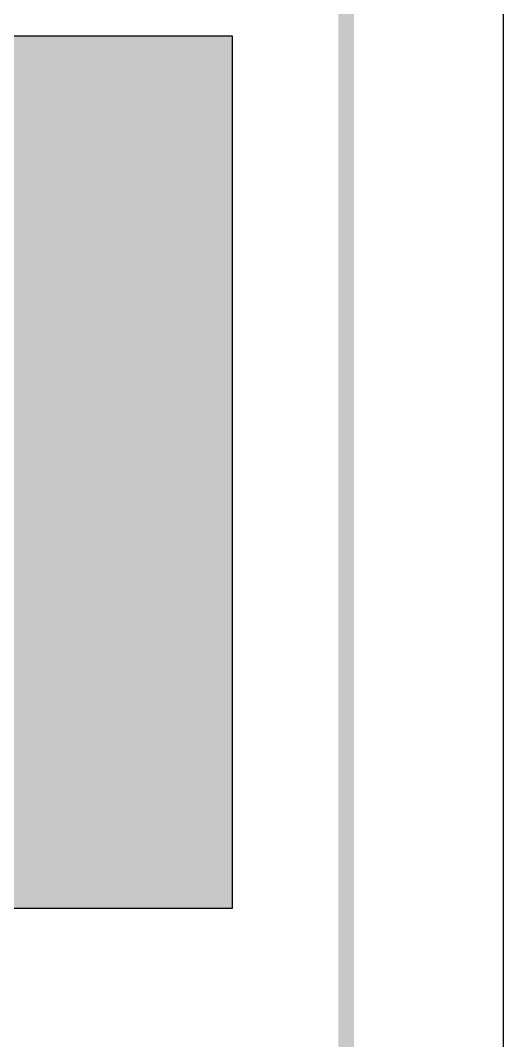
# Model space of a CAD drawing. Extents: x 1738143 to 1822243, y -608375 to -303375.
# Drawn here: x 1819172 to 1822243, y -464813 to -458325 of the extents above; entities that cross this region are included whole.
import ezdxf
from ezdxf.enums import TextEntityAlignment as Align

# ---------------------------------------------------------------- set-up
doc = ezdxf.new("R2010")
doc.units = 0
doc.header["$LTSCALE"] = 1000
doc.header["$MEASUREMENT"] = 0
doc.layers.add('TK', color=4, linetype='Continuous')
doc.styles.add('HZTXT1', font='romans.shx', dxfattribs={"width": 0.7, "bigfont": 'GBHZFS.SHX'})
doc.styles.get("Standard").update_dxf_attribs({"font": 'gbenor.shx', "bigfont": 'gbcbig.shx'})

# ---------------------------------------------------------------- blocks, each defined once
blk = doc.blocks.new('qr-212579422443', base_point=(340582.7, 125612))
blk.add_lwpolyline([(340582.7, 125612), (344282.7, 125612), (344282.7, 121912), (340582.7, 121912)], close=True)
at = {"color": 7, "true_color": 0xffffff, "const_width": 100}
for points in [[(343282.7, 125562), (343382.7, 125562)], [(343482.7, 125562), (343582.7, 125562)], [(343382.7, 125462), (343482.7, 125462)], [(343482.7, 125462), (343582.7, 125462)], [(343682.7, 125462), (343782.7, 125462)], [(343782.7, 125462), (343882.7, 125462)], [(343882.7, 125462), (343982.7, 125462)], [(343982.7, 125462), (344082.7, 125462)], [(344082.7, 125462), (344182.7, 125462)], [(343282.7, 125362), (343382.7, 125362)], [(343382.7, 125362), (343482.7, 125362)], [(343482.7, 125362), (343582.7, 125362)], [(343682.7, 125362), (343782.7, 125362)], [(344082.7, 125362), (344182.7, 125362)], [(343282.7, 125262), (343382.7, 125262)], [(343482.7, 125262), (343582.7, 125262)], [(343682.7, 125262), (343782.7, 125262)], [(344082.7, 125262), (344182.7, 125262)], [(343382.7, 125162), (343482.7, 125162)], [(343482.7, 125162), (343582.7, 125162)], [(343682.7, 125162), (343782.7, 125162)], [(344082.7, 125162), (344182.7, 125162)], [(343282.7, 125062), (343382.7, 125062)], [(343482.7, 125062), (343582.7, 125062)], [(343682.7, 125062), (343782.7, 125062)], [(343782.7, 125062), (343882.7, 125062)], [(343882.7, 125062), (343982.7, 125062)], [(343982.7, 125062), (344082.7, 125062)], [(344082.7, 125062), (344182.7, 125062)], [(343282.7, 124962), (343382.7, 124962)], [(343482.7, 124962), (343582.7, 124962)], [(343282.7, 124862), (343382.7, 124862)], [(343382.7, 124862), (343482.7, 124862)], [(343482.7, 124862), (343582.7, 124862)], [(343582.7, 124862), (343682.7, 124862)], [(343682.7, 124862), (343782.7, 124862)], [(343782.7, 124862), (343882.7, 124862)], [(343882.7, 124862), (343982.7, 124862)], [(343982.7, 124862), (344082.7, 124862)], [(344082.7, 124862), (344182.7, 124862)], [(344182.7, 124862), (344282.7, 124862)], [(343382.7, 124762), (343482.7, 124762)], [(343482.7, 124762), (343582.7, 124762)], [(343782.7, 124762), (343882.7, 124762)], [(343882.7, 124762), (343982.7, 124762)], [(343982.7, 124762), (344082.7, 124762)], [(344182.7, 124762), (344282.7, 124762)], [(343282.7, 124662), (343382.7, 124662)], [(344082.7, 124662), (344182.7, 124662)], [(343282.7, 124562), (343382.7, 124562)], [(343582.7, 124562), (343682.7, 124562)], [(343782.7, 124562), (343882.7, 124562)], [(343982.7, 124562), (344082.7, 124562)], [(344082.7, 124562), (344182.7, 124562)], [(343282.7, 124462), (343382.7, 124462)], [(343382.7, 124462), (343482.7, 124462)], [(343582.7, 124462), (343682.7, 124462)], [(343682.7, 124462), (343782.7, 124462)], [(343782.7, 124462), (343882.7, 124462)], [(343882.7, 124462), (343982.7, 124462)], [(343982.7, 124462), (344082.7, 124462)], [(343382.7, 124362), (343482.7, 124362)], [(343682.7, 124362), (343782.7, 124362)], [(343882.7, 124362), (343982.7, 124362)], [(343982.7, 124362), (344082.7, 124362)], [(344182.7, 124362), (344282.7, 124362)], [(343282.7, 124262), (343382.7, 124262)], [(343582.7, 124262), (343682.7, 124262)], [(343882.7, 124262), (343982.7, 124262)], [(344082.7, 124262), (344182.7, 124262)], [(344182.7, 124262), (344282.7, 124262)], [(343282.7, 124162), (343382.7, 124162)], [(343482.7, 124162), (343582.7, 124162)], [(343782.7, 124162), (343882.7, 124162)], [(344082.7, 124162), (344182.7, 124162)], [(344182.7, 124162), (344282.7, 124162)], [(343282.7, 124062), (343382.7, 124062)], [(343382.7, 124062), (343482.7, 124062)], [(343682.7, 124062), (343782.7, 124062)], [(343782.7, 124062), (343882.7, 124062)], [(343882.7, 124062), (343982.7, 124062)], [(344182.7, 124062), (344282.7, 124062)], [(343382.7, 123962), (343482.7, 123962)], [(343782.7, 123962), (343882.7, 123962)], [(344182.7, 123962), (344282.7, 123962)], [(343282.7, 123862), (343382.7, 123862)], [(343382.7, 123862), (343482.7, 123862)], [(343482.7, 123862), (343582.7, 123862)], [(343582.7, 123862), (343682.7, 123862)], [(343882.7, 123862), (343982.7, 123862)], [(344082.7, 123862), (344182.7, 123862)], [(344182.7, 123862), (344282.7, 123862)], [(343482.7, 123762), (343582.7, 123762)], [(343682.7, 123762), (343782.7, 123762)], [(343782.7, 123762), (343882.7, 123762)], [(343882.7, 123762), (343982.7, 123762)], [(344082.7, 123762), (344182.7, 123762)], [(344182.7, 123762), (344282.7, 123762)], [(343282.7, 123662), (343382.7, 123662)], [(343382.7, 123662), (343482.7, 123662)], [(343682.7, 123662), (343782.7, 123662)], [(343782.7, 123662), (343882.7, 123662)], [(343882.7, 123662), (343982.7, 123662)], [(344082.7, 123662), (344182.7, 123662)], [(344182.7, 123662), (344282.7, 123662)], [(343382.7, 123562), (343482.7, 123562)], [(343582.7, 123562), (343682.7, 123562)], [(343682.7, 123562), (343782.7, 123562)], [(343782.7, 123562), (343882.7, 123562)], [(344082.7, 123562), (344182.7, 123562)], [(343382.7, 123462), (343482.7, 123462)], [(343482.7, 123462), (343582.7, 123462)], [(343682.7, 123462), (343782.7, 123462)], [(343882.7, 123462), (343982.7, 123462)], [(343982.7, 123462), (344082.7, 123462)], [(343482.7, 123362), (343582.7, 123362)], [(343682.7, 123362), (343782.7, 123362)], [(343782.7, 123362), (343882.7, 123362)], [(343882.7, 123362), (343982.7, 123362)], [(344182.7, 123362), (344282.7, 123362)], [(343282.7, 123262), (343382.7, 123262)], [(343782.7, 123262), (343882.7, 123262)], [(344082.7, 123262), (344182.7, 123262)], [(344182.7, 123262), (344282.7, 123262)], [(343582.7, 123162), (343682.7, 123162)], [(343982.7, 123162), (344082.7, 123162)], [(344082.7, 123162), (344182.7, 123162)], [(343282.7, 123062), (343382.7, 123062)], [(343382.7, 123062), (343482.7, 123062)], [(343482.7, 123062), (343582.7, 123062)], [(343682.7, 123062), (343782.7, 123062)], [(343782.7, 123062), (343882.7, 123062)], [(343882.7, 123062), (343982.7, 123062)], [(343982.7, 123062), (344082.7, 123062)], [(343382.7, 122962), (343482.7, 122962)], [(343582.7, 122962), (343682.7, 122962)], [(343682.7, 122962), (343782.7, 122962)], [(343882.7, 122962), (343982.7, 122962)], [(344182.7, 122962), (344282.7, 122962)], [(343482.7, 122862), (343582.7, 122862)], [(344082.7, 122862), (344182.7, 122862)], [(344182.7, 122862), (344282.7, 122862)], [(343282.7, 122762), (343382.7, 122762)], [(343982.7, 122762), (344082.7, 122762)], [(344082.7, 122762), (344182.7, 122762)], [(343482.7, 122662), (343582.7, 122662)], [(343582.7, 122662), (343682.7, 122662)], [(343682.7, 122662), (343782.7, 122662)], [(343982.7, 122662), (344082.7, 122662)], [(344082.7, 122662), (344182.7, 122662)], [(344182.7, 122662), (344282.7, 122662)], [(343482.7, 122562), (343582.7, 122562)], [(343682.7, 122562), (343782.7, 122562)], [(344082.7, 122562), (344182.7, 122562)], [(344182.7, 122562), (344282.7, 122562)], [(343482.7, 122462), (343582.7, 122462)], [(343582.7, 122462), (343682.7, 122462)], [(343682.7, 122462), (343782.7, 122462)], [(343882.7, 122462), (343982.7, 122462)], [(344182.7, 122462), (344282.7, 122462)], [(343282.7, 122362), (343382.7, 122362)], [(343382.7, 122262), (343482.7, 122262)], [(343482.7, 122262), (343582.7, 122262)], [(343882.7, 122262), (343982.7, 122262)], [(343982.7, 122262), (344082.7, 122262)], [(343482.7, 122162), (343582.7, 122162)], [(343882.7, 122162), (343982.7, 122162)], [(343982.7, 122162), (344082.7, 122162)], [(344182.7, 122162), (344282.7, 122162)], [(343382.7, 122062), (343482.7, 122062)], [(343582.7, 122062), (343682.7, 122062)], [(343682.7, 122062), (343782.7, 122062)], [(343882.7, 122062), (343982.7, 122062)], [(344182.7, 122062), (344282.7, 122062)], [(343382.7, 121962), (343482.7, 121962)], [(343582.7, 121962), (343682.7, 121962)], [(343682.7, 121962), (343782.7, 121962)], [(343782.7, 121962), (343882.7, 121962)]]:
    blk.add_lwpolyline(points, dxfattribs=at)
at = {"color": 18, "true_color": 0x000000, "const_width": 100}
for points in [[(343382.7, 125562), (343482.7, 125562)], [(343582.7, 125562), (343682.7, 125562)], [(343682.7, 125562), (343782.7, 125562)], [(343782.7, 125562), (343882.7, 125562)], [(343882.7, 125562), (343982.7, 125562)], [(343982.7, 125562), (344082.7, 125562)], [(344082.7, 125562), (344182.7, 125562)], [(344182.7, 125562), (344282.7, 125562)], [(343282.7, 125462), (343382.7, 125462)], [(343582.7, 125462), (343682.7, 125462)], [(344182.7, 125462), (344282.7, 125462)], [(343582.7, 125362), (343682.7, 125362)], [(343782.7, 125362), (343882.7, 125362)], [(343882.7, 125362), (343982.7, 125362)], [(343982.7, 125362), (344082.7, 125362)], [(344182.7, 125362), (344282.7, 125362)], [(343382.7, 125262), (343482.7, 125262)], [(343582.7, 125262), (343682.7, 125262)], [(343782.7, 125262), (343882.7, 125262)], [(343882.7, 125262), (343982.7, 125262)], [(343982.7, 125262), (344082.7, 125262)], [(344182.7, 125262), (344282.7, 125262)], [(343282.7, 125162), (343382.7, 125162)], [(343582.7, 125162), (343682.7, 125162)], [(343782.7, 125162), (343882.7, 125162)], [(343882.7, 125162), (343982.7, 125162)], [(343982.7, 125162), (344082.7, 125162)], [(344182.7, 125162), (344282.7, 125162)], [(343382.7, 125062), (343482.7, 125062)], [(343582.7, 125062), (343682.7, 125062)], [(344182.7, 125062), (344282.7, 125062)], [(343382.7, 124962), (343482.7, 124962)], [(343582.7, 124962), (343682.7, 124962)], [(343682.7, 124962), (343782.7, 124962)], [(343782.7, 124962), (343882.7, 124962)], [(343882.7, 124962), (343982.7, 124962)], [(343982.7, 124962), (344082.7, 124962)], [(344082.7, 124962), (344182.7, 124962)], [(344182.7, 124962), (344282.7, 124962)], [(343282.7, 124762), (343382.7, 124762)], [(343582.7, 124762), (343682.7, 124762)], [(343682.7, 124762), (343782.7, 124762)], [(344082.7, 124762), (344182.7, 124762)], [(343382.7, 124662), (343482.7, 124662)], [(343482.7, 124662), (343582.7, 124662)], [(343582.7, 124662), (343682.7, 124662)], [(343682.7, 124662), (343782.7, 124662)], [(343782.7, 124662), (343882.7, 124662)], [(343882.7, 124662), (343982.7, 124662)], [(343982.7, 124662), (344082.7, 124662)], [(344182.7, 124662), (344282.7, 124662)], [(343382.7, 124562), (343482.7, 124562)], [(343482.7, 124562), (343582.7, 124562)], [(343682.7, 124562), (343782.7, 124562)], [(343882.7, 124562), (343982.7, 124562)], [(344182.7, 124562), (344282.7, 124562)], [(343482.7, 124462), (343582.7, 124462)], [(344082.7, 124462), (344182.7, 124462)], [(344182.7, 124462), (344282.7, 124462)], [(343282.7, 124362), (343382.7, 124362)], [(343482.7, 124362), (343582.7, 124362)], [(343582.7, 124362), (343682.7, 124362)], [(343782.7, 124362), (343882.7, 124362)], [(344082.7, 124362), (344182.7, 124362)], [(343382.7, 124262), (343482.7, 124262)], [(343482.7, 124262), (343582.7, 124262)], [(343682.7, 124262), (343782.7, 124262)], [(343782.7, 124262), (343882.7, 124262)], [(343982.7, 124262), (344082.7, 124262)], [(343382.7, 124162), (343482.7, 124162)], [(343582.7, 124162), (343682.7, 124162)], [(343682.7, 124162), (343782.7, 124162)], [(343882.7, 124162), (343982.7, 124162)], [(343982.7, 124162), (344082.7, 124162)], [(343482.7, 124062), (343582.7, 124062)], [(343582.7, 124062), (343682.7, 124062)], [(343982.7, 124062), (344082.7, 124062)], [(344082.7, 124062), (344182.7, 124062)], [(343282.7, 123962), (343382.7, 123962)], [(343482.7, 123962), (343582.7, 123962)], [(343582.7, 123962), (343682.7, 123962)], [(343682.7, 123962), (343782.7, 123962)], [(343882.7, 123962), (343982.7, 123962)], [(343982.7, 123962), (344082.7, 123962)], [(344082.7, 123962), (344182.7, 123962)], [(343682.7, 123862), (343782.7, 123862)], [(343782.7, 123862), (343882.7, 123862)], [(343982.7, 123862), (344082.7, 123862)], [(343282.7, 123762), (343382.7, 123762)], [(343382.7, 123762), (343482.7, 123762)], [(343582.7, 123762), (343682.7, 123762)], [(343982.7, 123762), (344082.7, 123762)], [(343482.7, 123662), (343582.7, 123662)], [(343582.7, 123662), (343682.7, 123662)], [(343982.7, 123662), (344082.7, 123662)], [(343282.7, 123562), (343382.7, 123562)], [(343482.7, 123562), (343582.7, 123562)], [(343882.7, 123562), (343982.7, 123562)], [(343982.7, 123562), (344082.7, 123562)], [(344182.7, 123562), (344282.7, 123562)], [(343282.7, 123462), (343382.7, 123462)], [(343582.7, 123462), (343682.7, 123462)], [(343782.7, 123462), (343882.7, 123462)], [(344082.7, 123462), (344182.7, 123462)], [(344182.7, 123462), (344282.7, 123462)], [(343282.7, 123362), (343382.7, 123362)], [(343382.7, 123362), (343482.7, 123362)], [(343582.7, 123362), (343682.7, 123362)], [(343982.7, 123362), (344082.7, 123362)], [(344082.7, 123362), (344182.7, 123362)], [(343382.7, 123262), (343482.7, 123262)], [(343482.7, 123262), (343582.7, 123262)], [(343582.7, 123262), (343682.7, 123262)], [(343682.7, 123262), (343782.7, 123262)], [(343882.7, 123262), (343982.7, 123262)], [(343982.7, 123262), (344082.7, 123262)], [(343282.7, 123162), (343382.7, 123162)], [(343382.7, 123162), (343482.7, 123162)], [(343482.7, 123162), (343582.7, 123162)], [(343682.7, 123162), (343782.7, 123162)], [(343782.7, 123162), (343882.7, 123162)], [(343882.7, 123162), (343982.7, 123162)], [(344182.7, 123162), (344282.7, 123162)], [(343582.7, 123062), (343682.7, 123062)], [(344082.7, 123062), (344182.7, 123062)], [(344182.7, 123062), (344282.7, 123062)], [(343282.7, 122962), (343382.7, 122962)], [(343482.7, 122962), (343582.7, 122962)], [(343782.7, 122962), (343882.7, 122962)], [(343982.7, 122962), (344082.7, 122962)], [(344082.7, 122962), (344182.7, 122962)], [(343282.7, 122862), (343382.7, 122862)], [(343382.7, 122862), (343482.7, 122862)], [(343582.7, 122862), (343682.7, 122862)], [(343682.7, 122862), (343782.7, 122862)], [(343782.7, 122862), (343882.7, 122862)], [(343882.7, 122862), (343982.7, 122862)], [(343982.7, 122862), (344082.7, 122862)], [(343382.7, 122762), (343482.7, 122762)], [(343482.7, 122762), (343582.7, 122762)], [(343582.7, 122762), (343682.7, 122762)], [(343682.7, 122762), (343782.7, 122762)], [(343782.7, 122762), (343882.7, 122762)], [(343882.7, 122762), (343982.7, 122762)], [(344182.7, 122762), (344282.7, 122762)], [(343282.7, 122662), (343382.7, 122662)], [(343382.7, 122662), (343482.7, 122662)], [(343782.7, 122662), (343882.7, 122662)], [(343882.7, 122662), (343982.7, 122662)], [(343282.7, 122562), (343382.7, 122562)], [(343382.7, 122562), (343482.7, 122562)], [(343582.7, 122562), (343682.7, 122562)], [(343782.7, 122562), (343882.7, 122562)], [(343882.7, 122562), (343982.7, 122562)], [(343982.7, 122562), (344082.7, 122562)], [(343282.7, 122462), (343382.7, 122462)], [(343382.7, 122462), (343482.7, 122462)], [(343782.7, 122462), (343882.7, 122462)], [(343982.7, 122462), (344082.7, 122462)], [(344082.7, 122462), (344182.7, 122462)], [(343382.7, 122362), (343482.7, 122362)], [(343482.7, 122362), (343582.7, 122362)], [(343582.7, 122362), (343682.7, 122362)], [(343682.7, 122362), (343782.7, 122362)], [(343782.7, 122362), (343882.7, 122362)], [(343882.7, 122362), (343982.7, 122362)], [(343982.7, 122362), (344082.7, 122362)], [(344082.7, 122362), (344182.7, 122362)], [(344182.7, 122362), (344282.7, 122362)], [(343282.7, 122262), (343382.7, 122262)], [(343582.7, 122262), (343682.7, 122262)], [(343682.7, 122262), (343782.7, 122262)], [(343782.7, 122262), (343882.7, 122262)], [(344082.7, 122262), (344182.7, 122262)], [(344182.7, 122262), (344282.7, 122262)], [(343282.7, 122162), (343382.7, 122162)], [(343382.7, 122162), (343482.7, 122162)], [(343582.7, 122162), (343682.7, 122162)], [(343682.7, 122162), (343782.7, 122162)], [(343782.7, 122162), (343882.7, 122162)], [(344082.7, 122162), (344182.7, 122162)], [(343282.7, 122062), (343382.7, 122062)], [(343482.7, 122062), (343582.7, 122062)], [(343782.7, 122062), (343882.7, 122062)], [(343982.7, 122062), (344082.7, 122062)], [(344082.7, 122062), (344182.7, 122062)], [(343282.7, 121962), (343382.7, 121962)], [(343482.7, 121962), (343582.7, 121962)], [(343882.7, 121962), (343982.7, 121962)], [(343982.7, 121962), (344082.7, 121962)], [(344082.7, 121962), (344182.7, 121962)], [(344182.7, 121962), (344282.7, 121962)]]:
    blk.add_lwpolyline(points, dxfattribs=at)
blk = doc.blocks.new('*U633')
at = {"color": 3}
blk.add_lwpolyline([(-84100, 0), (0, 0), (0, 59400), (-84100, 59400)], close=True, dxfattribs=at)
at = {"color": 3, "const_width": 100}
blk.add_lwpolyline([(-81600, 1000), (-1000, 1000), (-1000, 58400), (-81600, 58400)], close=True, dxfattribs=at)
at = {"color": 3, "xscale": 1.5, "yscale": 1.5, "zscale": 1.5}
blk.add_blockref('qr-212579422443', (-7275, 27151.3), dxfattribs=at)
at = {"layer": 'TK', "color": 4, "style": 'HZTXT1'}
for tag, height, width, p in [('项目负责1', 400, 0.6, (-4500, 19195.8)), ('项目负责2', 400, 0.6, (-4500, 18295.8)), ('专责', 400, 0.6, (-4500, 17395.8)), ('审定', 400, 0.6, (-4500, 16495.8)), ('审核', 400, 0.6, (-4500, 15595.8)), ('校对', 400, 0.6, (-4500, 14695.8)), ('设计', 400, 0.6, (-4500, 13795.8)), ('绘图', 400, 0.6, (-4500, 12895.8)), ('建设单位', 450, 0.6, (-4500, 11049.9)), ('工号', 400, 0.5, (-5500.6, 3507.2)), ('版次', 400, 0.7, (-2138.1, 3498.4)), ('阶段', 400, 0.7, (-2138.1, 2498.4)), ('比例', 400, 0.7, (-5491, 1513.2)), ('日期', 400, 0.7, (-2138.1, 1498.4))]:
    blk.add_attdef(tag, text='', height=height, dxfattribs=dict(at, width=width)).set_placement(p, align=Align.MIDDLE)
at = {"layer": 'TK', "color": 1, "lineweight": -3, "style": 'HZTXT1', "width": 0.6}
blk.add_attdef('工程名称', text='', height=450, dxfattribs=at).set_placement((-4500, 9049.9), align=Align.MIDDLE)
at = {"layer": 'TK', "color": 4, "lineweight": -3, "style": 'HZTXT1', "width": 0.6}
blk.add_attdef('子项名称', text='', height=450, dxfattribs=at).set_placement((-4500, 7049.9), align=Align.MIDDLE)
at = {"layer": 'TK', "color": 1, "lineweight": -3, "width": 0.6, "flags": 104}
blk.add_attdef('图名', text='', height=400, dxfattribs=at).set_placement((-4558.5, 4957.8), align=Align.MIDDLE_CENTER)
at = {"layer": 'TK', "color": 1, "style": 'HZTXT1', "width": 0.7}
blk.add_attdef('图号', text='', height=400, dxfattribs=at).set_placement((-5491, 2513.2), align=Align.MIDDLE)

msp = doc.modelspace()

# ---------------------------------------------------------------- block references
msp.add_blockref('*U633', (1822242.9, -485574.9))

doc.saveas('drawing.dxf')
